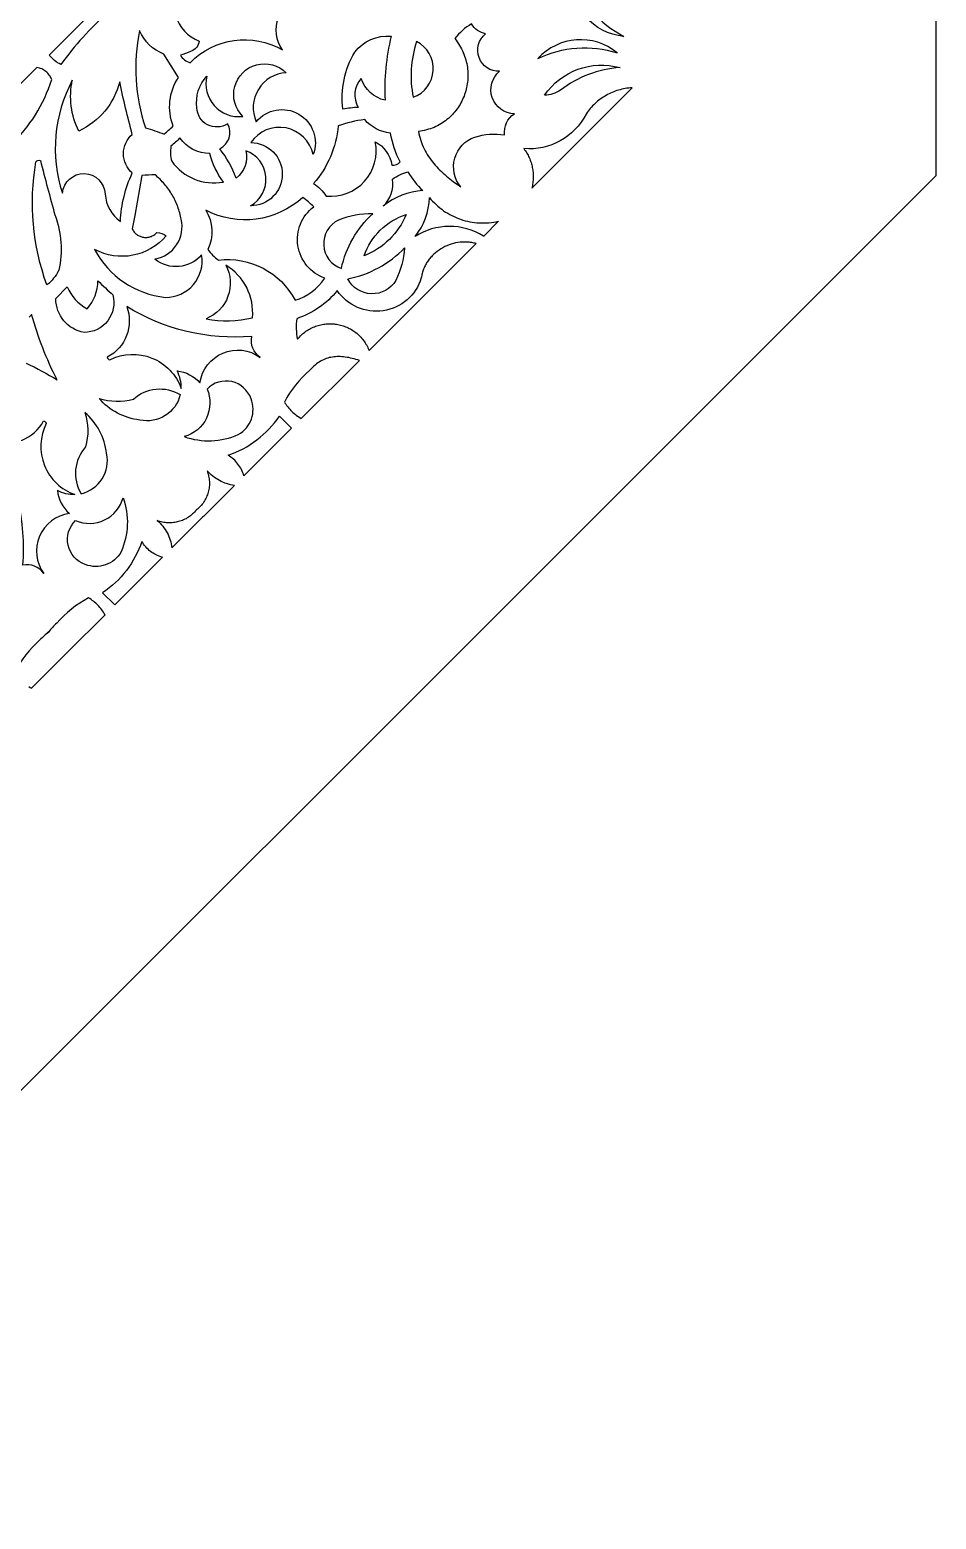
# Model space of a CAD drawing. Extents: x 3927 to 5087, y -513 to 1114.
# Drawn here: x 4858.3 to 5087.4, y -512.6 to -136 of the extents above; entities that cross this region are included whole.
import ezdxf

# ---------------------------------------------------------------- set-up
doc = ezdxf.new("R2010")
doc.units = 0
doc.layers.add('LAYER_1', color=18, linetype='CONTINUOUS')

msp = doc.modelspace()

# ---------------------------------------------------------------- linework, layer by layer
at = {"layer": 'LAYER_1'}
for points in [[(4747.65, -512.56), (5087.41, -172.81), (5087.41, 307.68), (4747.65, 647.44), (4267.16, 647.44), (3927.41, 307.68), (3927.41, -172.81), (4267.16, -512.56)], [(4902.08, -259.04), (4902.22, -258.97), (4902.35, -258.85), (4910.02, -251.19), (4909.52, -251.11), (4909.03, -251.01), (4908.54, -250.89), (4908.06, -250.75), (4907.59, -250.59), (4907.13, -250.4), (4906.67, -250.2), (4906.23, -249.97), (4905.8, -249.72), (4905.38, -249.46), (4904.97, -249.18), (4904.57, -248.87), (4904.19, -248.55), (4903.82, -248.21), (4903.46, -247.86), (4903.12, -247.48), (4903.24, -247.82), (4903.35, -248.15), (4903.45, -248.49), (4903.52, -248.83), (4903.59, -249.17), (4903.64, -249.52), (4903.68, -249.86), (4903.7, -250.2), (4903.71, -250.54), (4903.71, -250.89), (4903.69, -251.23), (4903.66, -251.57), (4903.61, -251.9), (4903.55, -252.24), (4903.48, -252.57), (4903.4, -252.9), (4903.3, -253.22), (4903.2, -253.54), (4903.07, -253.86), (4902.94, -254.17), (4902.79, -254.47), (4902.64, -254.78), (4902.47, -255.07), (4902.28, -255.36), (4902.09, -255.64), (4901.89, -255.92), (4901.67, -256.18), (4901.44, -256.44), (4901.2, -256.69), (4900.95, -256.93), (4900.69, -257.17), (4900.42, -257.39), (4900.19, -257.66), (4899.96, -257.92), (4899.72, -258.17), (4899.47, -258.41), (4899.21, -258.64), (4898.94, -258.85), (4898.67, -259.05), (4898.39, -259.25), (4898.1, -259.43), (4897.8, -259.6), (4897.5, -259.75), (4897.2, -259.9), (4896.89, -260.03), (4896.57, -260.15), (4896.25, -260.26), (4895.93, -260.35), (4895.6, -260.44), (4895.27, -260.51), (4894.94, -260.56), (4894.6, -260.61), (4894.26, -260.64), (4893.93, -260.66), (4893.59, -260.66), (4893.24, -260.65), (4892.9, -260.63), (4892.56, -260.59), (4892.22, -260.54), (4891.88, -260.47), (4891.54, -260.4), (4891.2, -260.3), (4890.86, -260.19), (4890.53, -260.07), (4890.9, -260.41), (4891.26, -260.77), (4891.6, -261.14), (4891.92, -261.52), (4892.23, -261.92), (4892.51, -262.33), (4892.77, -262.75), (4893.02, -263.18), (4893.25, -263.62), (4893.45, -264.08), (4893.64, -264.54), (4893.8, -265.01), (4893.94, -265.49), (4894.06, -265.98), (4894.16, -266.47), (4894.24, -266.97), (4901.9, -259.3), (4902.02, -259.17)]]:
    msp.add_lwpolyline(points, close=True, dxfattribs=at)
for points in [[(4877.96, -131.69, 0.051611), (4866.15, -144.76), (4865.73, -144.54), (4865.32, -144.31), (4864.92, -144.05), (4864.55, -143.76), (4864.19, -143.45), (4863.85, -143.13), (4863.54, -142.77), (4863.24, -142.4), (4907.4, -98.25)], [(4853.45, -165.12, 0.129946), (4863.85, -148.57), (4863.72, -148.27), (4863.58, -147.99), (4863.42, -147.71), (4863.24, -147.45), (4863.05, -147.21), (4862.84, -146.97), (4862.62, -146.75), (4862.38, -146.55), (4862.14, -146.36), (4861.88, -146.19), (4861.61, -146.03), (4861.33, -145.89), (4861.04, -145.77), (4860.75, -145.67), (4860.44, -145.58), (4860.13, -145.52), (4841.68, -163.96)], [(4858.1, -302.07), (4858.42, -302.27), (4858.74, -302.46), (4868.03, -293.17), (4877.32, -283.88), (4877.13, -283.56), (4876.93, -283.24), (4876.72, -282.93), (4876.5, -282.62), (4876.27, -282.33), (4876.03, -282.04), (4875.78, -281.76), (4875.52, -281.49), (4875.26, -281.22), (4874.98, -280.97), (4874.7, -280.72), (4874.41, -280.48), (4874.11, -280.25), (4873.81, -280.03), (4873.5, -279.82), (4873.18, -279.62, 0.092198), (4865.13, -286.03), (4864.84, -286.28), (4864.57, -286.54), (4864.3, -286.81), (4864.04, -287.08), (4863.79, -287.36), (4863.55, -287.65), (4863.32, -287.94), (4863.1, -288.24), (4862.73, -288.51), (4863.1, -288.24), (4862.8, -288.46), (4862.5, -288.69), (4862.22, -288.94), (4861.94, -289.18), (4861.67, -289.44), (4861.4, -289.71), (4861.14, -289.98), (4860.89, -290.27, 0.092198), (4854.47, -298.32)]]:
    msp.add_lwpolyline(points, format="xyb", dxfattribs=at)
for points in [[(4917.79, -124.23, -0.260252), (4924.66, -125.05, 0.167096), (4926.54, -119.52, 0.493524), (4913.29, -129.77, -0.411118), (4912.05, -113.88, 0.186909), (4896.54, -123.78, 0.486535), (4901.12, -138.84, -0.285149), (4898.95, -141.49, -0.015682), (4896.36, -142.45, 0.180266), (4898.85, -144.33, -0.343767), (4922.2, -141.08, -0.263043), (4921.23, -132.91, 0.27)], [(5008.47, -137.68, -0.400641), (4995.35, -122.48, 0.191625)], [(4969.98, -134.53, 0.101667), (4965.72, -138.23), (4966.05, -138.65), (4966.36, -139.08), (4966.65, -139.51), (4966.93, -139.95), (4967.18, -140.39), (4967.42, -140.84), (4967.65, -141.29), (4967.85, -141.74), (4968.04, -142.2), (4968.22, -142.66), (4968.37, -143.12), (4968.51, -143.59), (4968.63, -144.05), (4968.74, -144.52), (4968.83, -144.99), (4968.91, -145.46), (4968.97, -145.93), (4969.01, -146.4), (4969.04, -146.87), (4969.05, -147.34), (4969.05, -147.81), (4969.03, -148.28), (4969, -148.74), (4968.95, -149.21), (4968.89, -149.67), (4968.81, -150.12), (4968.72, -150.58), (4968.62, -151.03), (4968.5, -151.47), (4968.36, -151.92), (4968.22, -152.35), (4968.06, -152.79), (4967.88, -153.21), (4967.69, -153.63), (4967.49, -154.05), (4967.28, -154.45), (4967.05, -154.86), (4966.81, -155.25), (4966.56, -155.63), (4966.3, -156.01), (4966.02, -156.38), (4965.73, -156.74), (4965.43, -157.09), (4965.12, -157.43), (4964.79, -157.77), (4964.46, -158.09), (4964.11, -158.4), (4963.75, -158.7), (4963.38, -158.99), (4963, -159.26), (4962.6, -159.53), (4962.2, -159.78), (4961.79, -160.02), (4961.36, -160.24), (4960.93, -160.46), (4960.48, -160.66), (4960.03, -160.84), (4959.56, -161.01), (4959.09, -161.16), (4958.6, -161.3), (4958.11, -161.43), (4957.6, -161.53), (4957.09, -161.62), (4956.57, -161.7), (4956.68, -162.28), (4956.8, -162.86), (4956.95, -163.42), (4957.11, -163.97), (4957.3, -164.51), (4957.5, -165.04), (4957.72, -165.56), (4957.96, -166.07), (4958.22, -166.57), (4958.49, -167.06), (4958.77, -167.54), (4959.08, -168.01), (4959.39, -168.47), (4959.72, -168.92), (4960.06, -169.36), (4960.41, -169.8), (4960.78, -170.22), (4961.15, -170.64), (4961.54, -171.05), (4961.94, -171.45), (4962.34, -171.84), (4962.76, -172.23), (4963.18, -172.61), (4963.61, -172.98), (4964.04, -173.34), (4964.48, -173.7), (4964.93, -174.05), (4965.38, -174.4), (4966.3, -175.07), (4967.22, -175.71, -0.52106), (4970.79, -163.11, -0.114668), (4978.31, -162.55, -0.284712), (4980.8, -157.23, -0.696648), (4977.07, -146.48, -0.726017), (4973.53, -137.02, -0.20843)], [(4886.08, -136.2, 0.131494), (4887.52, -160.75, -0.015613), (4892.24, -162.39, 0.014201), (4894.54, -160.32, -0.242101), (4895.89, -148.04), (4892.19, -142.13, -0.210762)], [(4949.63, -137.65, 0.070225), (4948.09, -153.83, -0.255113), (4942.08, -148.29, 0.328175), (4941.33, -155.64, 0.048), (4937.46, -156.09, -0.166617), (4940.44, -141.65, -0.260364)], [(4956.07, -138.97, 0.130387), (4955.22, -153.06, 0.658893)], [(5006.77, -141.82, 0.400641), (4986.74, -143.28, -0.191625)], [(4910.46, -173.51, 0.081447), (4906.31, -166.06, 0.43557), (4908.29, -159.77, -0.585279), (4900.57, -155.72, -0.231059), (4903.09, -147.69, 0.528721), (4912.14, -157.88, -1), (4923.11, -146.86, 0.527165), (4915.56, -159.23, -0.846436), (4929.95, -167.56, 0.660776), (4914.18, -164.51, -1), (4914.11, -180.5, 0.639339), (4912.95, -166.56, -0.297019)], [(5007.49, -145.56, 0.148801), (4992.47, -151.26, -0.149579), (4988.43, -152.53, -0.32029)], [(4881.04, -149.15, -0.226899), (4870.68, -161.6, -0.168305), (4869.06, -148.73, 0.203895), (4866.55, -177.28, -0.930701), (4877.38, -177.52, 0.229894), (4881.22, -184.46, -0.097316), (4884.22, -172.19, -0.458333), (4884.22, -162.44, -0.01483)], [(4985.2, -176.01), (5010.55, -150.65), (5010.11, -150.68), (5009.68, -150.73), (5009.24, -150.78), (5008.81, -150.85), (5008.38, -150.94), (5007.96, -151.03), (5007.54, -151.14), (5007.12, -151.25), (5006.71, -151.38), (5006.3, -151.53), (5005.9, -151.68), (5005.5, -151.84), (5005.11, -152.02), (5004.72, -152.2), (5004.33, -152.4), (5003.96, -152.61), (5003.59, -152.83), (5003.22, -153.06), (5002.86, -153.3), (5002.51, -153.55), (5002.17, -153.81), (5001.83, -154.08), (5001.5, -154.36), (5001.18, -154.65), (5000.86, -154.95), (5000.56, -155.26), (5000.26, -155.58), (4999.97, -155.91), (4999.69, -156.25), (4999.42, -156.6), (4999.16, -156.95), (4998.91, -157.32, -0.303459), (4983.19, -166.05), (4983.39, -166.32), (4983.58, -166.59), (4983.76, -166.87), (4983.93, -167.15), (4984.09, -167.44), (4984.25, -167.73), (4984.39, -168.03), (4984.53, -168.32), (4984.66, -168.62), (4984.78, -168.93), (4984.89, -169.24), (4985, -169.55), (4985.09, -169.86), (4985.18, -170.17), (4985.26, -170.49), (4985.32, -170.81), (4985.38, -171.13), (4985.44, -171.45), (4985.48, -171.77), (4985.51, -172.1), (4985.53, -172.42), (4985.55, -172.75), (4985.56, -173.07), (4985.55, -173.4), (4985.54, -173.73), (4985.52, -174.05), (4985.49, -174.38), (4985.45, -174.71), (4985.4, -175.03), (4985.34, -175.36), (4985.28, -175.68)], [(4942.96, -158.71, 0.054599), (4936.25, -160.28, -0.157976), (4930.01, -174.9, -0.122041), (4933.23, -178.03, 0.506566), (4945.63, -164.29, -0.229925), (4949.83, -170.19, 0.244526), (4951.94, -169.42, -0.070676), (4949.44, -162.11, -0.194819)], [(4896.27, -163.33, -0.020178), (4894, -165.45, 0.115727), (4894.17, -169.22, 0.290286), (4907.23, -174.49, -0.093313), (4903.8, -167.27, -0.250344)], [(4865.62, -196.8, -0.115328), (4862.62, -200.49, -0.128981), (4859.85, -169.42, -0.4), (4860.98, -169.04, 0.004418), (4864.66, -182.82, -0.149279)], [(4884.18, -186.29), (4884.29, -186.52), (4884.42, -186.73), (4884.55, -186.94), (4884.7, -187.13), (4884.86, -187.31), (4885.02, -187.47), (4885.2, -187.63), (4885.38, -187.77), (4885.57, -187.9), (4885.77, -188.02), (4885.97, -188.12), (4886.18, -188.21), (4886.39, -188.29), (4886.61, -188.36), (4886.83, -188.41), (4887.05, -188.46), (4887.27, -188.48), (4887.5, -188.5), (4887.73, -188.5), (4887.95, -188.49), (4888.18, -188.46), (4888.4, -188.42), (4888.63, -188.37), (4888.85, -188.3), (4889.06, -188.22), (4889.28, -188.12), (4889.48, -188.01), (4889.69, -187.89), (4889.88, -187.75), (4890.08, -187.6), (4890.26, -187.43), (4890.43, -187.25, -0.182927), (4892.78, -188.11, -0.353746), (4874.7, -191.53, 0.250469), (4892.57, -203.64, 0.467604), (4901.75, -192.88, -0.410285), (4889.94, -193.97, 0.429437), (4896.59, -183.91), (4896.51, -183.5), (4896.42, -183.09), (4896.32, -182.68), (4896.21, -182.28), (4896.1, -181.88), (4895.97, -181.48), (4895.84, -181.09), (4895.7, -180.7), (4895.55, -180.31), (4895.39, -179.93), (4895.22, -179.55), (4895.05, -179.18), (4894.87, -178.8), (4894.68, -178.44), (4894.48, -178.08), (4894.27, -177.72), (4894.06, -177.36), (4893.84, -177.01), (4893.61, -176.67), (4893.37, -176.33), (4893.13, -175.99), (4892.88, -175.66), (4892.62, -175.34), (4892.36, -175.02), (4892.09, -174.71), (4891.81, -174.4), (4891.52, -174.1), (4891.23, -173.8), (4890.93, -173.51), (4890.62, -173.23), (4890.31, -172.95), (4889.99, -172.68, 0.029744), (4886.64, -172.87), (4886.07, -176.23), (4885.46, -179.59), (4884.83, -182.94)], [(4953.88, -171.91, 0.071392), (4957.64, -176.63, 0.152277), (4947.62, -180.58, 0.253658), (4949.98, -173.79, -0.106904)], [(4902.78, -181.6, -0.260176), (4903.28, -191.54, 0.071429), (4905.97, -194.24, -0.313845), (4925.37, -204.39, 0.172229), (4932.87, -198.8, -0.598525), (4930.1, -180.74, 0.018892), (4927.31, -178.37, -0.315589)], [(4973.05, -188.15), (4972.97, -188.21, 0.294067), (4955.69, -188.26, 0.165792), (4959.3, -178.39), (4959.71, -178.87), (4960.12, -179.33), (4960.56, -179.78), (4961, -180.2), (4961.46, -180.61), (4961.93, -181.01), (4962.42, -181.38), (4962.91, -181.73), (4963.42, -182.07), (4963.93, -182.39), (4964.46, -182.69), (4964.99, -182.97), (4965.54, -183.24), (4966.09, -183.48), (4966.65, -183.7), (4967.21, -183.91), (4967.79, -184.09), (4968.37, -184.26), (4968.95, -184.4), (4969.54, -184.53), (4970.13, -184.63), (4970.73, -184.72), (4971.33, -184.78), (4971.94, -184.82), (4972.54, -184.84), (4973.15, -184.84), (4973.76, -184.82), (4974.37, -184.78), (4974.98, -184.72), (4975.59, -184.63), (4976.2, -184.52), (4976.81, -184.39)], [(4944.98, -182.51, 0.099546), (4936.37, -184.1, 0.674396), (4937.07, -196.34, -0.154799)], [(4953.45, -182.7, -0.202648), (4942.82, -193.14, -0.235088)], [(4944.08, -217.12), (4971.15, -190.05), (4970.86, -189.98), (4970.58, -189.91), (4970.29, -189.85), (4970, -189.8), (4969.71, -189.75), (4969.41, -189.72), (4969.12, -189.69), (4968.83, -189.67), (4968.54, -189.66), (4968.25, -189.66), (4967.96, -189.66), (4967.67, -189.68), (4967.09, -189.72), (4966.52, -189.8), (4965.95, -189.9), (4965.39, -190.03), (4964.83, -190.19), (4964.29, -190.38), (4963.75, -190.59), (4963.23, -190.83), (4962.72, -191.09), (4962.23, -191.38), (4961.75, -191.69), (4961.28, -192.03), (4960.84, -192.38), (4960.41, -192.76), (4960.01, -193.16), (4959.81, -193.37), (4959.62, -193.58), (4959.44, -193.8), (4959.26, -194.02), (4959.09, -194.24), (4958.93, -194.47), (4958.77, -194.71), (4958.62, -194.95), (4958.47, -195.2), (4958.33, -195.44), (4958.2, -195.7), (4958.08, -195.96), (4957.96, -196.22), (4957.85, -196.48), (4957.75, -196.75), (4957.66, -197.03), (4957.57, -197.3), (4957.5, -197.58), (4957.43, -197.87), (4957.37, -198.16), (4957.32, -198.45), (4957.27, -198.74, -0.629529), (4936.03, -201.95, -0.138658), (4925.77, -209.04, 0.080822), (4925.96, -214.24), (4926.2, -213.95), (4926.45, -213.67), (4926.71, -213.4), (4926.98, -213.14), (4927.25, -212.89), (4927.53, -212.66), (4927.81, -212.44), (4928.1, -212.23), (4928.39, -212.03), (4928.69, -211.84), (4928.99, -211.66), (4929.3, -211.49), (4929.61, -211.34), (4929.92, -211.19), (4930.24, -211.06), (4930.56, -210.94), (4930.88, -210.83), (4931.2, -210.73), (4931.53, -210.64), (4931.86, -210.56), (4932.19, -210.49), (4932.52, -210.44), (4932.86, -210.39), (4933.19, -210.35), (4933.53, -210.33), (4933.86, -210.32), (4934.2, -210.31), (4934.53, -210.32), (4934.87, -210.34), (4935.2, -210.36), (4935.53, -210.4), (4935.87, -210.45), (4936.2, -210.51), (4936.52, -210.58), (4936.85, -210.65), (4937.17, -210.74), (4937.49, -210.84), (4937.81, -210.95), (4938.12, -211.07), (4938.43, -211.2), (4938.74, -211.33), (4939.04, -211.48), (4939.34, -211.64), (4939.63, -211.81), (4939.92, -211.99), (4940.2, -212.17), (4940.48, -212.37), (4940.75, -212.57), (4941.02, -212.79), (4941.28, -213.01), (4941.53, -213.25), (4941.77, -213.49), (4942.01, -213.74), (4942.24, -214.01), (4942.47, -214.28), (4942.68, -214.56), (4942.89, -214.85), (4943.09, -215.15), (4943.28, -215.45), (4943.46, -215.77), (4943.63, -216.1), (4943.79, -216.43), (4943.94, -216.77)], [(4953.05, -191.15, -0.099546), (4950.82, -199.35, -0.591476), (4938.69, -198.96, 0.154799)], [(4907.88, -195.51, -0.445111), (4902.9, -209.04, 0.110537), (4914.61, -208.8, 0.284998)], [(4875.53, -199.44, 0.013484), (4879.33, -203.05, -0.488168), (4872.06, -212.53, -0.365052), (4864.9, -203.96), (4867.77, -200.97, 0.168582), (4872.79, -206.51, 0.182959)], [(4895.53, -222.24, -0.190741), (4901.33, -225.26, -0.566428), (4916.54, -218.81, -0.30721), (4914.42, -213.52, -0.16029), (4882.8, -205.96, -0.380582), (4877.89, -218.76, 0.285714), (4878.56, -219.44, -0.451873), (4896.56, -226.66, 0.142336)], [(4926.93, -234.27), (4941.66, -219.6), (4941.19, -219.45), (4940.73, -219.32), (4940.27, -219.19), (4939.82, -219.08), (4939.37, -218.98), (4938.93, -218.89), (4938.49, -218.81), (4938.06, -218.75), (4937.63, -218.7), (4937.21, -218.66), (4936.79, -218.63), (4936.38, -218.62), (4935.98, -218.63), (4935.57, -218.65), (4935.17, -218.69), (4934.78, -218.74), (4934.39, -218.81), (4934.01, -218.89), (4933.63, -219), (4933.25, -219.12), (4932.88, -219.25), (4932.52, -219.41), (4932.15, -219.59), (4931.8, -219.78), (4931.44, -219.99), (4931.09, -220.23), (4930.75, -220.48), (4930.41, -220.76), (4930.07, -221.05), (4929.73, -221.37), (4929.4, -221.71), (4929.08, -222.08, 0.092198), (4922.67, -230.13), (4922.87, -230.45), (4923.08, -230.76), (4923.3, -231.07), (4923.53, -231.36), (4923.77, -231.65), (4924.02, -231.93), (4924.27, -232.21), (4924.54, -232.47), (4924.81, -232.73), (4925.09, -232.98), (4925.38, -233.22), (4925.67, -233.45), (4925.98, -233.67), (4926.29, -233.88), (4926.61, -234.08)], [(4914.23, -229.28, 0.555806), (4903.11, -226.82, -0.456437), (4897.34, -238.86, 0.190546), (4911.01, -238.34, 0.376379)], [(4896.33, -228.22, -0.409539), (4886.12, -234.67, -0.189822), (4875.82, -229.18, 0.146101), (4884.49, -229.38, -0.329208)], [(4871.27, -253.28, 0.409539), (4877.72, -243.07, 0.189822), (4872.23, -232.77, -0.146101), (4872.42, -241.44, 0.329208)], [(4865.29, -252.48, 0.190741), (4868.31, -258.28, 0.566428), (4861.86, -273.49, 0.30721), (4856.56, -271.37, 0.16029), (4849.01, -239.75, 0.380582), (4861.81, -234.84, -0.285714), (4862.49, -235.51, 0.451873), (4869.71, -253.51, -0.142336)], [(4912.42, -248.78), (4912.3, -248.37), (4912.16, -247.97), (4912, -247.58), (4911.82, -247.2), (4911.63, -246.83), (4911.41, -246.47), (4911.18, -246.12), (4910.93, -245.78), (4910.67, -245.46), (4910.39, -245.15), (4910.1, -244.85), (4909.79, -244.56), (4909.47, -244.29), (4909.13, -244.04), (4908.78, -243.8), (4908.42, -243.58, 0.163331), (4921.41, -233.65), (4924.46, -236.75)], [(4872.33, -271.18, -0.555806), (4869.87, -260.07, 0.456437), (4881.91, -254.29, -0.190546), (4881.39, -267.96, -0.376379)], [(4891.83, -269.37), (4891.42, -269.25), (4891.02, -269.11), (4890.63, -268.95), (4890.25, -268.77), (4889.88, -268.58), (4889.52, -268.36), (4889.17, -268.13), (4888.83, -267.88), (4888.51, -267.62), (4888.2, -267.34), (4887.9, -267.05), (4887.61, -266.74), (4887.34, -266.42), (4887.09, -266.08), (4886.85, -265.73), (4886.63, -265.37, -0.163331), (4876.7, -278.36), (4879.8, -281.41)]]:
    msp.add_lwpolyline(points, format="xyb", close=True, dxfattribs=at)
msp.add_lwpolyline([(4857.41, -220.26), (4858.41, -220.75), (4859.4, -221.25), (4860.39, -221.76), (4861.37, -222.28), (4862.34, -222.82), (4863.31, -223.37), (4864.27, -223.93), (4865.22, -224.5), (4864.72, -223.51), (4864.23, -222.51), (4863.75, -221.51), (4863.29, -220.5), (4862.84, -219.48), (4862.4, -218.46), (4861.98, -217.43), (4861.57, -216.4), (4861.17, -215.36), (4860.79, -214.32), (4860.42, -213.27), (4860.07, -212.22), (4859.72, -211.16), (4859.4, -210.1), (4859.08, -209.03), (4858.78, -207.96), (4858.63, -208.15), (4858.48, -208.33), (4858.32, -208.5), (4858.16, -208.67)], dxfattribs=at)

doc.saveas('drawing.dxf')
